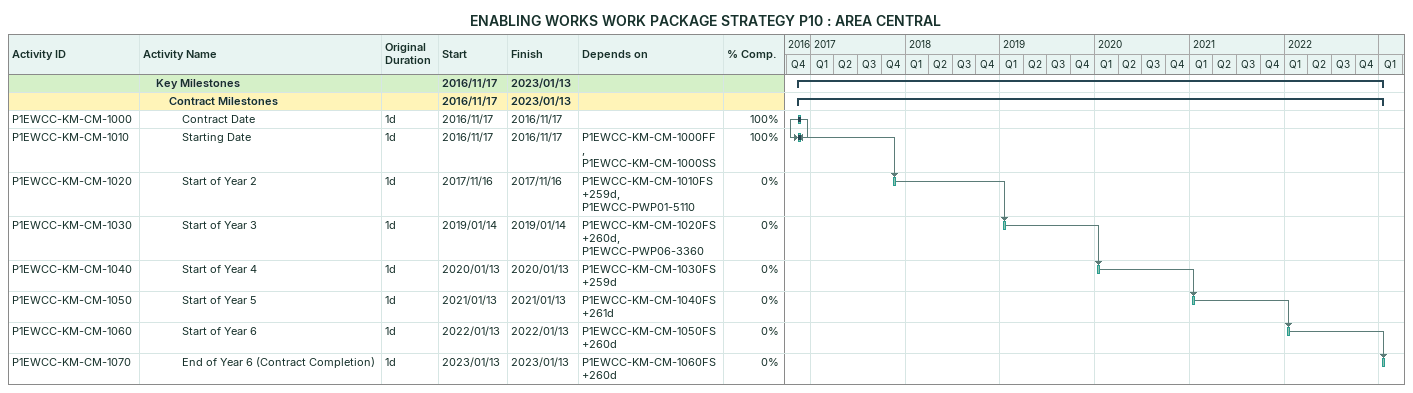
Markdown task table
ENABLING WORKS WORK PACKAGE STRATEGY P10 : AREA CENTRAL

| ID | Level | Task | Original duration | Start | Finish | Predecessors | % complete |
|---|---|---|---|---|---|---|---|
|  | 2 | **Key Milestones** |  | 2016-11-17 | 2023-01-13 |  |  |
|  | 3 | **Contract Milestones** |  | 2016-11-17 | 2023-01-13 |  |  |
| P1EWCC-KM-CM-1000 | 4 | Contract Date | 1d | 2016-11-17 | 2016-11-17 |  | 100 |
| P1EWCC-KM-CM-1010 | 4 | Starting Date | 1d | 2016-11-17 | 2016-11-17 | P1EWCC-KM-CM-1000FF, P1EWCC-KM-CM-1000SS | 100 |
| P1EWCC-KM-CM-1020 | 4 | Start of Year 2 | 1d | 2017-11-16 | 2017-11-16 | P1EWCC-KM-CM-1010FS+259d, P1EWCC-PWP01-5110 | 0 |
| P1EWCC-KM-CM-1030 | 4 | Start of Year 3 | 1d | 2019-01-14 | 2019-01-14 | P1EWCC-KM-CM-1020FS+260d, P1EWCC-PWP06-3360 | 0 |
| P1EWCC-KM-CM-1040 | 4 | Start of Year 4 | 1d | 2020-01-13 | 2020-01-13 | P1EWCC-KM-CM-1030FS+259d | 0 |
| P1EWCC-KM-CM-1050 | 4 | Start of Year 5 | 1d | 2021-01-13 | 2021-01-13 | P1EWCC-KM-CM-1040FS+261d | 0 |
| P1EWCC-KM-CM-1060 | 4 | Start of Year 6 | 1d | 2022-01-13 | 2022-01-13 | P1EWCC-KM-CM-1050FS+260d | 0 |
| P1EWCC-KM-CM-1070 | 4 | End of Year 6 (Contract Completion) | 1d | 2023-01-13 | 2023-01-13 | P1EWCC-KM-CM-1060FS+260d | 0 |
